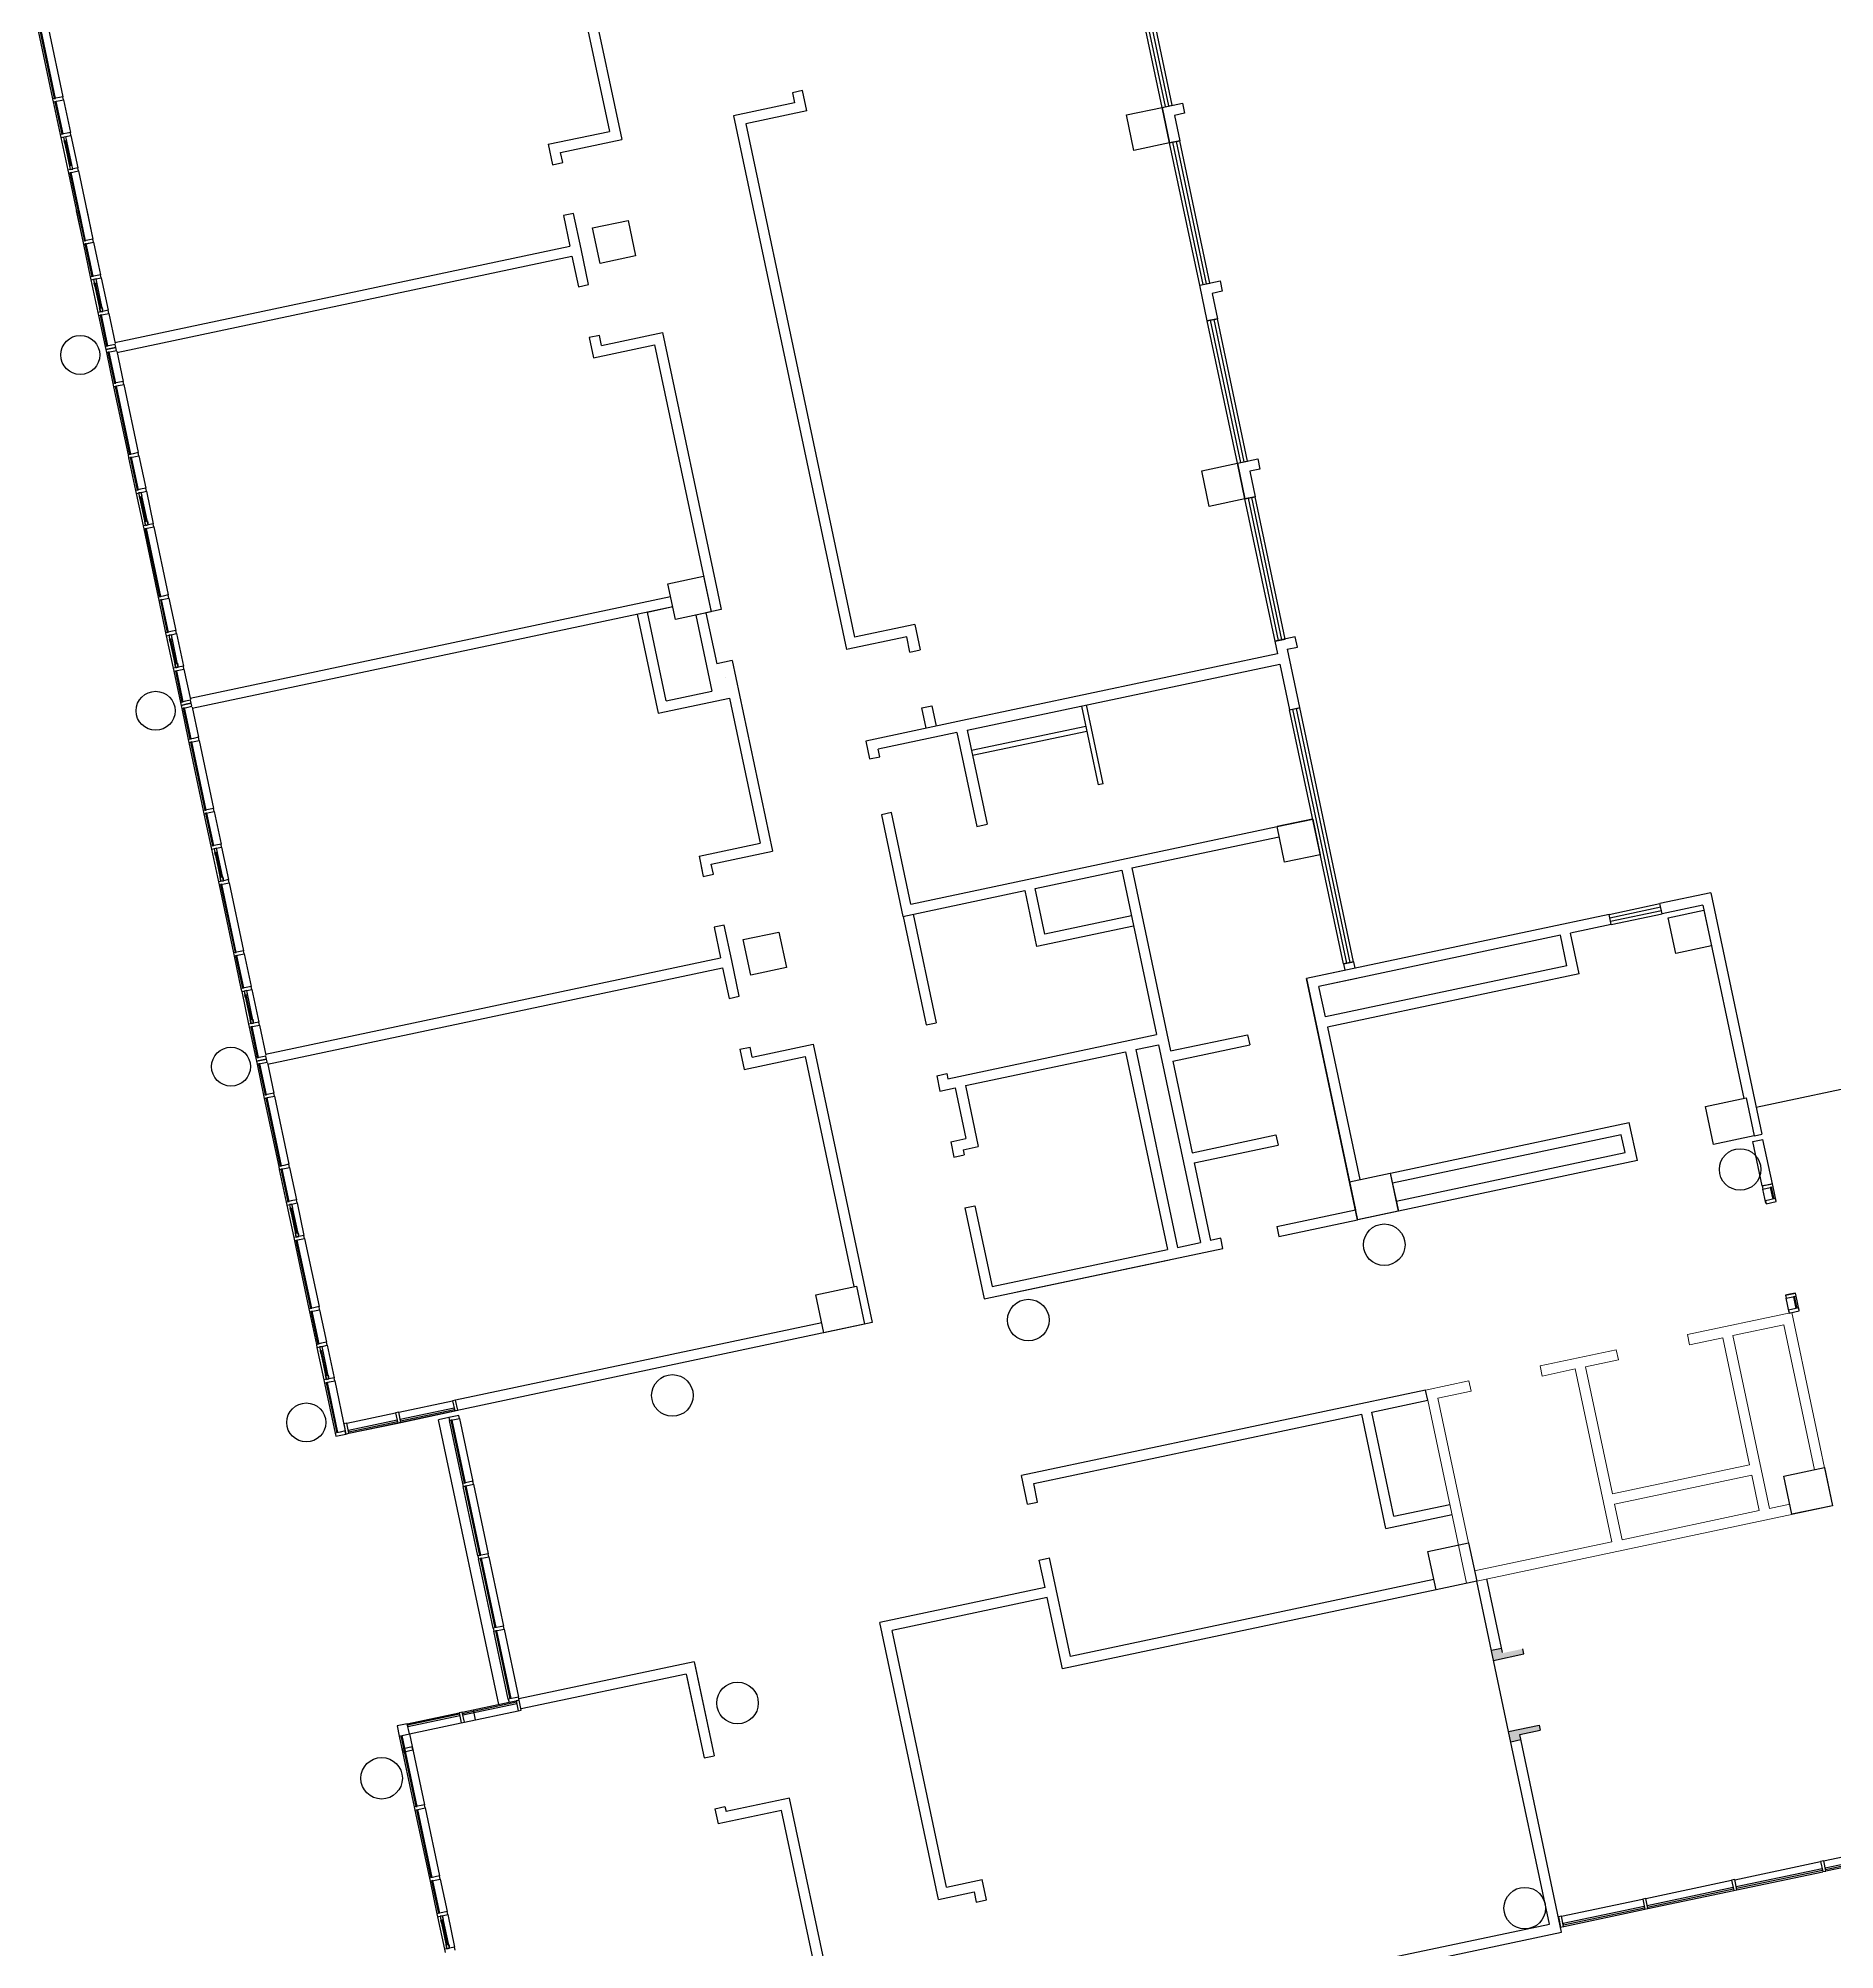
# Model space of a CAD drawing. Header units: millimetres. Extents: x -28081 to 142643, y -11740 to 128443.
# Drawn here: x -19255 to 15313, y 22643 to 59431 of the extents above; entities that cross this region are included whole.
import ezdxf

# ---------------------------------------------------------------- set-up
doc = ezdxf.new("R2010")
doc.units = ezdxf.units.MM
doc.header["$LTSCALE"] = 10
for name, color, linetype in [('A—墙体', 7, 'Continuous'), ('A—门窗', 135, 'Continuous'), ('E1-RI-5F$0$$2$A-GLAZ', 6, 'Continuous'), ('E1-RI-5F$0$$2$A-GLAZ-CWMG', 3, 'Continuous'), ('E1-RI-5F$0$A-WALL', 7, 'Continuous')]:
    doc.layers.add(name, color=color, linetype=linetype)
doc.layers.add('E1-RV-5F$0$$2$A-WALL', color=7, linetype='Continuous', lineweight=5)
doc.layers.add('XRE0$0$A-WALL', color=7, linetype='Continuous', lineweight=5)
doc.layers.get('0').off()
doc.layers.get('E1-RI-5F$0$$2$A-GLAZ').off()
doc.styles.add('E1-RI-5F$0$Standard', font='arial.ttf')

# ---------------------------------------------------------------- blocks, each defined once
blk = doc.blocks.new('E1-RI-5F$0$$DDT_AUDIT_GENERATED_(0)')
at = {"style": 'E1-RI-5F$0$Standard'}
blk.add_text('$DDT_AUDIT_GENERATED_(0)', height=1, dxfattribs=at).set_placement((0, 0))
blk = doc.blocks.new('E1-RI-5F$0$窗4')
at = {"layer": 'A—墙体'}
for p, q in [((10183925, -8420676), (10184125, -8420676)), ((10183925, -8423476), (10184125, -8423476))]:
    blk.add_line(p, q, dxfattribs=at)
at = {"layer": 'A—门窗'}
for p, q in [((10183925, -8423476), (10183925, -8420676)), ((10183992, -8423476), (10183992, -8420676)), ((10184058, -8423476), (10184058, -8420676)), ((10184125, -8423476), (10184125, -8420676))]:
    blk.add_line(p, q, dxfattribs=at)
blk = doc.blocks.new('E1-RI-5F$0$$0$RECTANGULAR_MULLION_-_5')
at = {"layer": 'E1-RI-5F$0$$2$A-GLAZ-CWMG', "color": 8}
for p, q in [((49331, 49073), (51021, 49073)), ((49331, 48873), (51021, 48873))]:
    blk.add_line(p, q, dxfattribs=at)
blk = doc.blocks.new('E1-RI-5F$0$$0$RECTANGULAR_MULLION_-_9')
at = {"layer": 'E1-RI-5F$0$$2$A-GLAZ-CWMG', "color": 8}
for p, q in [((47675, 49073), (49271, 49073)), ((47675, 48873), (49271, 48873))]:
    blk.add_line(p, q, dxfattribs=at)
blk = doc.blocks.new('E1-RI-5F$0$$0$RECTANGULAR_MULLION_-_7')
at = {"layer": 'A—门窗'}
for p, q in [((-60, 125), (0, 125)), ((-60, -75), (-60, 125)), ((0, 125), (0, -75)), ((0, -75), (-60, -75))]:
    blk.add_line(p, q, dxfattribs=at)
blk = doc.blocks.new('E1-RI-5F$0$$0$RECTANGULAR_MULLION_-_3')
at = {"layer": 'A—门窗'}
for p, q in [((-30, 125), (30, 125)), ((-30, -75), (-30, 125)), ((30, 125), (30, -75)), ((30, -75), (-30, -75))]:
    blk.add_line(p, q, dxfattribs=at)
blk = doc.blocks.new('E1-RI-5F$0$$0$SYSTEM_PANEL_-_GLAZED-0')
at = {"layer": 'A—门窗'}
for p, q in [((798.25, 44.45), (-798.25, 44.45)), ((-798.25, 44.45), (-798.25, 19.05)), ((-798.25, 19.05), (798.25, 19.05)), ((798.25, 19.05), (798.25, 44.45))]:
    blk.add_line(p, q, dxfattribs=at)
blk = doc.blocks.new('E1-RI-5F$0$$0$SYSTEM_PANEL_-_GLAZED-1')
at = {"layer": 'A—门窗'}
for p, q in [((845, 44.45), (-845, 44.45)), ((-845, 44.45), (-845, 19.05)), ((-845, 19.05), (845, 19.05)), ((845, 19.05), (845, 44.45))]:
    blk.add_line(p, q, dxfattribs=at)
blk = doc.blocks.new('E-COLS-F5')
at = {"layer": 'A—墙体'}
for points in [[(11710597, -6148989), (11711282, -6148844), (11711427, -6149529), (11710742, -6149674)], [(11700325, -6151164), (11701010, -6151019), (11701154, -6151704), (11700470, -6151849)], [(11712047, -6155838), (11712732, -6155693), (11712877, -6156377), (11712192, -6156522)], [(11701774, -6158012), (11702459, -6157867), (11702604, -6158552), (11701919, -6158697)], [(11713496, -6162686), (11714181, -6162541), (11714326, -6163226), (11713641, -6163371)], [(11721023, -6164440), (11721708, -6164295), (11721853, -6164980), (11721168, -6165125)], [(11703224, -6164860), (11703909, -6164715), (11704054, -6165400), (11703369, -6165545)], [(11721740, -6168070), (11722523, -6167905), (11722678, -6168638), (11721896, -6168804)], [(11714892, -6169520), (11715675, -6169354), (11715830, -6170088), (11715047, -6170254)], [(11704620, -6171694), (11705402, -6171529), (11705558, -6172263), (11704775, -6172428)], [(11723247, -6175187), (11724030, -6175022), (11724185, -6175756), (11723402, -6175921)], [(11716399, -6176637), (11717181, -6176472), (11717337, -6177205), (11716554, -6177371)]]:
    blk.add_lwpolyline(points, close=True, dxfattribs=at)
for centre, radius in [((11690467, -6153608), 375), ((11691917, -6160457), 375), ((11693367, -6167305), 375), ((11722406, -6169284), 400), ((11715558, -6170733), 400), ((11701861, -6173633), 400), ((11694816, -6174153), 375), ((11703114, -6179552), 400), ((11696266, -6181001), 400), ((11718261, -6183500), 400)]:
    blk.add_circle(centre, radius, dxfattribs=at)

msp = doc.modelspace()

# ---------------------------------------------------------------- hatches: boundary and pattern name
at = {"layer": 'A—墙体'}
h = msp.add_hatch(color=18, dxfattribs=at)
h.paths.add_polyline_path([(8901, 28450), (8705, 28408), (8746, 28213), (9333, 28337), (9313, 28435), (8921, 28352)])
h.paths.add_polyline_path([(9644, 26869), (9623, 26967), (9036, 26843), (9078, 26647), (9273, 26689), (9253, 26787)])

# ---------------------------------------------------------------- linework, layer by layer
for p, q in [((-9354, 62773), (-8266, 57637)), ((-9085, 62473), (-8029, 57483)), ((-4703, 58187), (-5877, 57939)), ((-4549, 58424), (-4745, 58383)), ((-4745, 58383), (-4703, 58187)), ((-4466, 58033), (-4549, 58424)), ((-5877, 57939), (-3702, 47666)), ((-4466, 58033), (-5640, 57785)), ((-5640, 57785), (-3548, 47903)), ((-9441, 57389), (-8266, 57637)), ((-9204, 57234), (-8029, 57483)), ((-9441, 57389), (-9358, 56997)), ((-9358, 56997), (-9162, 57039)), ((-9162, 57039), (-9204, 57234)), ((-8955, 56060), (-9151, 56019)), ((-9151, 56019), (-9027, 55432)), ((-8810, 55376), (-8955, 56060)), ((-17782, 53578), (-9026, 55432)), ((-17741, 53383), (-8985, 55236)), ((-8985, 55236), (-8861, 54649)), ((-8665, 54691), (-8810, 55376)), ((-8861, 54649), (-8665, 54691)), ((-8458, 53713), (-8654, 53671)), ((-8417, 53517), (-8458, 53713)), ((-8417, 53517), (-7242, 53766)), ((-7242, 53766), (-6186, 48776)), ((-8654, 53671), (-8571, 53280)), ((-8571, 53280), (-7396, 53528)), ((-7396, 53528), (-6309, 48392)), ((-16332, 46730), (-7087, 48687)), ((-6186, 48776), (-6113, 48434)), ((-16291, 46535), (-7046, 48492)), ((-7730, 48347), (-7327, 46439)), ((-7535, 48388), (-7046, 48492)), ((-7172, 46676), (-7535, 48388)), ((-6309, 48392), (-6603, 48330)), ((-6603, 48330), (-6292, 46863)), ((-6113, 48434), (-6407, 48371)), ((-6407, 48371), (-6200, 47393)), ((-2545, 47911), (-3702, 47666)), ((-2390, 48148), (-3548, 47903)), ((-2483, 47618), (-2545, 47911)), ((-2390, 48148), (-2287, 47659)), ((4932, 47910), (4541, 47827)), ((4541, 47827), (4592, 47582)), ((4973, 47714), (4932, 47910)), ((-2483, 47618), (-2287, 47659)), ((4592, 47582), (-1473, 46298)), ((4778, 47673), (4973, 47714)), ((5019, 46548), (4781, 47673)), ((-5906, 47455), (-6200, 47393)), ((-6040, 47120), (-6040, 47120)), ((-5906, 47455), (-5130, 43787)), ((-1383, 46113), (4634, 47387)), ((4637, 47387), (4823, 46507)), ((-7327, 46439), (-5957, 46729)), ((-7172, 46676), (-6292, 46863)), ((-5957, 46729), (-5367, 43941)), ((-2255, 46542), (-2059, 46583)), ((-2172, 46150), (-2255, 46542)), ((-2059, 46583), (-1976, 46192)), ((818, 46579), (1139, 45063)), ((1237, 45083), (916, 46600)), ((4823, 46507), (5019, 46548)), ((4823, 46507), (5016, 46547)), ((-1473, 46298), (-3332, 45905)), ((-1578, 46072), (-3095, 45751)), ((-1578, 46072), (-1195, 44262)), ((-1383, 46113), (-999, 44303)), ((903, 46188), (-1298, 45722)), ((924, 46090), (-1278, 45624)), ((-3332, 45905), (-3260, 45562)), ((-3064, 45604), (-3095, 45751)), ((-3260, 45562), (-3064, 45604)), ((1237, 45083), (1139, 45063)), ((-2836, 44528), (-3032, 44486)), ((-2463, 42767), (-2836, 44528)), ((-3032, 44486), (-2618, 42530)), ((-2463, 42767), (4581, 44258)), ((-1195, 44262), (-999, 44303)), ((5266, 44401), (4583, 44258)), ((-6541, 43692), (-5367, 43941)), ((-6304, 43538), (-5130, 43787)), ((1787, 43462), (4622, 44062)), ((-6541, 43692), (-6458, 43301)), ((-6541, 43692), (-6479, 43399)), ((-6263, 43342), (-6304, 43538)), ((-74, 43068), (1592, 43421)), ((1592, 43421), (2261, 40257)), ((1787, 43462), (2533, 39940)), ((-6458, 43301), (-6263, 43342)), ((115, 42188), (-71, 43069)), ((-2618, 42530), (-270, 43027)), ((-39, 41951), (-267, 43027)), ((12928, 42984), (11950, 42777)), ((12928, 42984), (11950, 42777)), ((11991, 42581), (11950, 42777)), ((11991, 42581), (11950, 42777)), ((12774, 42747), (11991, 42581)), ((12774, 42747), (11991, 42581)), ((12774, 42747), (13561, 39029)), ((12774, 42747), (13561, 39029)), ((12928, 42984), (13912, 38337)), ((12928, 42984), (13912, 38337)), ((-6056, 42364), (-6251, 42323)), ((-6251, 42323), (-6127, 41736)), ((-5911, 41679), (-6056, 42364)), ((-2615, 42530), (-2173, 40442)), ((-2419, 42572), (-1977, 40484)), ((1819, 42344), (-39, 41951)), ((1778, 42540), (115, 42188)), ((10971, 42570), (5150, 41337)), ((10971, 42570), (5150, 41337)), ((11013, 42374), (10231, 42208)), ((11013, 42374), (10231, 42208)), ((11013, 42374), (10971, 42570)), ((11013, 42374), (10971, 42570)), ((10035, 42167), (5387, 41183)), ((10035, 42167), (5387, 41183)), ((10159, 41580), (10035, 42167)), ((10159, 41580), (10035, 42167)), ((10396, 41426), (10231, 42208)), ((10396, 41426), (10231, 42208)), ((-14883, 39882), (-6127, 41736)), ((-5766, 40994), (-5911, 41679)), ((10159, 41580), (5511, 40596)), ((10159, 41580), (5511, 40596)), ((5859, 41615), (6054, 41657)), ((6051, 41656), (5859, 41615)), ((5859, 41615), (5885, 41493)), ((6054, 41657), (6080, 41534)), ((-14841, 39686), (-6086, 41540)), ((-6086, 41540), (-5962, 40953)), ((6080, 36935), (5148, 41337)), ((5148, 41337), (6090, 36886)), ((5882, 41492), (5151, 41338)), ((6119, 41338), (5388, 41183)), ((10396, 41426), (5553, 40400)), ((10396, 41426), (5553, 40400)), ((-5962, 40953), (-5766, 40994)), ((5511, 40596), (5387, 41183)), ((5511, 40596), (5387, 41183)), ((-2173, 40442), (-1977, 40484)), ((-1750, 39407), (2259, 40256)), ((2533, 39940, 0), (4015, 40254, 0)), ((2533, 39940, 0), (4015, 40254, 0)), ((4015, 40254, 0), (4056, 40058, 0)), ((4015, 40254, 0), (4056, 40058, 0)), ((5553, 40400), (6172, 37465)), ((-5754, 39975), (-5559, 40016)), ((-5754, 39975), (-5672, 39583)), ((-5672, 39583), (-4497, 39832)), ((-5517, 39820), (-5559, 40016)), ((-5517, 39820), (-4343, 40069)), ((-4497, 39832), (-3560, 35405)), ((-4343, 40069), (-3209, 34713)), ((-1415, 39274), (1667, 39926)), ((1667, 39926), (2473, 36120)), ((1863, 39968), (2300, 40060)), ((1863, 39968), (2668, 36161)), ((2303, 40061), (3109, 36254)), ((2574, 39744), (4056, 40058)), ((2574, 39744), (4056, 40058)), ((2574, 39744), (2947, 37983)), ((2574, 39744), (2947, 37983)), ((-1967, 39464), (-1771, 39505)), ((-1967, 39464), (-1904, 39170)), ((-1771, 39505), (-1750, 39407)), ((-1904, 39170), (-1611, 39232)), ((-1611, 39232), (-1404, 38254)), ((-1415, 39274), (-1167, 38100)), ((2947, 37983), (4559, 38325)), ((4559, 38325), (4600, 38129)), ((6762, 37590), (11360, 38563)), ((6762, 37590), (11360, 38563)), ((11206, 38326), (6804, 37394)), ((11206, 38326), (6804, 37394)), ((11278, 37984), (11206, 38326)), ((11278, 37984), (11206, 38326)), ((11516, 37830), (11360, 38563)), ((11516, 37830), (11360, 38563)), ((13766, 38306), (13912, 38337)), ((13766, 38306), (13912, 38337)), ((-1697, 38192), (-1404, 38254)), ((-1697, 38192), (-1635, 37898)), ((-1635, 37898), (-1440, 37940)), ((-1460, 38038), (-1167, 38100)), ((-1460, 38038), (-1440, 37940)), ((2988, 37788), (4600, 38129)), ((6876, 37052), (11278, 37984)), ((6876, 37052), (11278, 37984)), ((13737, 38198), (13932, 38239)), ((13918, 37342), (13737, 38198)), ((14113, 37383), (13932, 38239)), ((2988, 37788), (3304, 36296)), ((11516, 37830), (6917, 36856)), ((11516, 37830), (6917, 36856)), ((13918, 37342), (14113, 37383)), ((-1427, 36920), (-1232, 36962)), ((-1427, 36920), (-1057, 35168)), ((-1232, 36962), (-902, 35405)), ((4576, 36565), (6090, 36886)), ((4576, 36565), (4617, 36369)), ((4617, 36369), (6132, 36690)), ((-902, 35405), (2473, 36120, 0)), ((-420, 35303), (3541, 36142)), ((2668, 36161, 0), (3106, 36254, 0)), ((3500, 36337), (3304, 36296)), ((3541, 36142), (3500, 36337)), ((-1053, 35169, 0), (2515, 35924, 0)), ((-3209, 34713), (-13335, 32569)), ((-4180, 34711), (-11224, 33220)), ((7440, 33415), (-337, 31769)), ((6406, 32992), (7482, 33219)), ((7482, 33219), (7440, 33415)), ((-100, 31614), (6210, 32950)), ((6676, 30749), (6210, 32950)), ((6830, 30986), (6406, 32992)), ((-221, 31218), (-337, 31769)), ((-25, 31260), (-100, 31614)), ((-221, 31218), (-25, 31260)), ((6676, 30749), (7948, 31018)), ((6830, 30986), (7907, 31214)), ((7, 30142), (203, 30184)), ((604, 28288), (203, 30184)), ((119, 29616), (7, 30142)), ((119, 29616), (-3061, 28943)), ((7640, 29573), (450, 28051)), ((7599, 29769), (604, 28288)), ((9036, 26843), (8423, 29739)), ((8918, 28363), (8618, 29780)), ((160, 29421), (-2824, 28789)), ((450, 28051), (160, 29421)), ((-1933, 23611), (-3061, 28943)), ((-1778, 23848), (-2824, 28789)), ((8705, 28408), (8901, 28450)), ((8746, 28213), (9333, 28337)), ((9333, 28337), (9313, 28435)), ((-6632, 28187), (-10007, 27473)), ((-6632, 28187), (-6249, 26377)), ((-6625, 28157), (-6249, 26377)), ((-6786, 27950), (-9966, 27277)), ((-6786, 27950), (-6444, 26336)), ((-6780, 27920), (-6444, 26336)), ((-10841, 27067), (-10882, 27262)), ((9036, 26843), (9623, 26967)), ((9253, 26787), (9644, 26869)), ((9623, 26967), (9644, 26869)), ((9821, 23135), (9036, 26843)), ((9077, 26647), (9273, 26689)), ((10058, 22981), (9252, 26787)), ((-6444, 26336), (-6249, 26377)), ((-6237, 25358), (-6042, 25399)), ((-6237, 25358), (-6042, 25399)), ((-6042, 25399), (-6021, 25301)), ((-6042, 25399), (-6021, 25301)), ((-4798, 25558), (-6021, 25301)), ((-3390, 18911), (-4798, 25558)), ((-6237, 25358), (-6175, 25064)), ((-6237, 25358), (-6175, 25064)), ((-4952, 25321), (-6175, 25064)), ((-3627, 19065), (-4952, 25321)), ((-1778, 23848), (-1094, 23993)), ((-1011, 23602), (-1094, 23993)), ((-1933, 23611), (-1248, 23756)), ((-1248, 23756), (-1206, 23561)), ((-1206, 23561), (-1011, 23602)), ((6690, 22476), (9821, 23135)), ((6732, 22277), (10058, 22981))]:
    msp.add_line(p, q, dxfattribs=at)
for points in [[(2369, 58100), (2760, 58183), (2802, 57987), (2606, 57946), (2710, 57456), (2514, 57415), (2369, 58100)], [(3094, 54676), (3485, 54759), (3527, 54563), (3331, 54521), (3434, 54032), (3239, 53991), (3094, 54676)], [(3819, 51252), (4210, 51334), (4251, 51139), (4056, 51097), (4159, 50608), (3964, 50567), (3819, 51252)], [(4581, 44258), (5266, 44403), (5410, 43718), (4726, 43573), (4581, 44258)], [(5976, 37424), (6759, 37589), (6914, 36856), (6132, 36690), (5976, 37424)]]:
    msp.add_lwpolyline(points, dxfattribs=at)
msp.add_circle((-204, 34761), 400, dxfattribs=at)
at = {"layer": 'A—门窗'}
for p, q in [((-19060, 59615), (-18782, 58304)), ((-19255, 59573), (-18978, 58262)), ((-19225, 59580), (-18948, 58269)), ((-18923, 58274), (-19201, 59585)), ((-18965, 58204), (-18833, 57578)), ((-18948, 58269), (-18923, 58274)), ((-18911, 58215), (-18936, 58210)), ((-18936, 58210), (-18803, 57584)), ((-18778, 57589), (-18911, 58215)), ((-18770, 58245), (-18637, 57619)), ((-18820, 57519), (-18688, 56893)), ((-18803, 57584), (-18778, 57589)), ((-18772, 57529), (-18639, 56903)), ((-18756, 57455), (-18706, 57465)), ((-18756, 57455), (-18655, 56978)), ((-18745, 57402), (-18756, 57455)), ((-18630, 56983), (-18731, 57460)), ((-18590, 56914), (-18722, 57540)), ((-18625, 57560), (-18492, 56934)), ((-18675, 56834), (-18398, 55523)), ((-18655, 56978), (-18605, 56988)), ((-18621, 56846), (-18646, 56840)), ((-18646, 56840), (-18368, 55529)), ((-18639, 56903), (-18590, 56914)), ((-18590, 56914), (-18639, 56903)), ((-18343, 55535), (-18621, 56846)), ((-18480, 56876), (-18202, 55565)), ((-18523, 56112), (-18398, 55523)), ((-18493, 56118), (-18368, 55529)), ((-18344, 55535), (-18468, 56123)), ((-18327, 56153), (-18203, 55565)), ((-18386, 55464), (-18306, 55091)), ((-18386, 55464), (-18253, 54838)), ((-18368, 55529), (-18343, 55535)), ((-18368, 55529), (-18344, 55535)), ((-18331, 55476), (-18356, 55471)), ((-18331, 55476), (-18356, 55471)), ((-18356, 55471), (-18276, 55095)), ((-18356, 55471), (-18223, 54845)), ((-18251, 55098), (-18331, 55476)), ((-18199, 54850), (-18331, 55476)), ((-18190, 55506), (-18108, 55118)), ((-18190, 55506), (-18058, 54880)), ((-18223, 54845), (-18199, 54850)), ((-18045, 54821), (-17913, 54195)), ((-18241, 54780), (-18108, 54153)), ((-18143, 54800), (-18192, 54790)), ((-18143, 54800), (-18192, 54790)), ((-18192, 54790), (-18060, 54164)), ((-18192, 54790), (-18177, 54715)), ((-18177, 54715), (-18127, 54726)), ((-18177, 54715), (-18076, 54238)), ((-18165, 54662), (-18177, 54715)), ((-18051, 54244), (-18152, 54721)), ((-18010, 54174), (-18143, 54800)), ((-18127, 54726), (-18143, 54800)), ((-18096, 54095), (-17970, 53498)), ((-18076, 54238), (-18026, 54249)), ((-18060, 54164), (-18076, 54238)), ((-18041, 54106), (-18066, 54101)), ((-18066, 54101), (-17940, 53504)), ((-18060, 54164), (-18010, 54174)), ((-18010, 54174), (-18060, 54164)), ((-17915, 53510), (-18041, 54106)), ((-18026, 54249), (-18010, 54174)), ((-17900, 54136), (-17777, 53555)), ((-17872, 53519), (-17970, 53498)), ((-17970, 53498), (-17957, 53439)), ((-17957, 53439), (-17859, 53460)), ((-17945, 53381), (-17818, 52784)), ((-17940, 53504), (-17915, 53510)), ((-17890, 53392), (-17915, 53387)), ((-17915, 53387), (-17788, 52790)), ((-17764, 52795), (-17890, 53392)), ((-17774, 53539), (-17872, 53519)), ((-17859, 53460), (-17761, 53481)), ((-17761, 53481), (-17774, 53539)), ((-17746, 53406), (-17623, 52825)), ((-17806, 52725), (-17528, 51414)), ((-17788, 52790), (-17764, 52795)), ((-17751, 52737), (-17776, 52731)), ((-17776, 52731), (-17499, 51420)), ((-17474, 51426), (-17751, 52737)), ((-17610, 52767), (-17333, 51456)), ((-17516, 51355), (-17383, 50729)), ((-17499, 51420), (-17474, 51426)), ((-17461, 51367), (-17486, 51362)), ((-17486, 51362), (-17354, 50736)), ((-17329, 50741), (-17461, 51367)), ((-17320, 51397), (-17188, 50771)), ((-17371, 50671), (-17238, 50045)), ((-17354, 50736), (-17329, 50741)), ((-17273, 50691), (-17323, 50681)), ((-17273, 50691), (-17323, 50681)), ((-17323, 50681), (-17190, 50055)), ((-17323, 50681), (-17307, 50606)), ((-17307, 50606), (-17257, 50617)), ((-17307, 50606), (-17206, 50129)), ((-17296, 50553), (-17307, 50606)), ((-17181, 50135), (-17282, 50612)), ((-17140, 50065), (-17273, 50691)), ((-17257, 50617), (-17273, 50691)), ((-17175, 50712), (-17043, 50086)), ((-17206, 50129), (-17156, 50140)), ((-17190, 50055), (-17206, 50129)), ((-17190, 50055), (-17141, 50065)), ((-17141, 50065), (-17190, 50055)), ((-17156, 50140), (-17140, 50065)), ((-17226, 49986), (-16949, 48675)), ((-17171, 49997), (-17196, 49992)), ((-17196, 49992), (-16919, 48681)), ((-16894, 48686), (-17171, 49997)), ((-17030, 50027), (-16753, 48716)), ((-16936, 48616), (-16804, 47990)), ((-16919, 48681), (-16894, 48686)), ((-16881, 48628), (-16906, 48622)), ((-16906, 48622), (-16774, 47996)), ((-16749, 48002), (-16881, 48628)), ((-16740, 48658), (-16608, 48031)), ((-16791, 47931), (-16659, 47305)), ((-16774, 47996), (-16749, 48002)), ((-16693, 47952), (-16743, 47942)), ((-16693, 47952), (-16743, 47942)), ((-16743, 47942), (-16610, 47315)), ((-16743, 47942), (-16727, 47867)), ((-16727, 47867), (-16678, 47877)), ((-16727, 47867), (-16626, 47390)), ((-16716, 47814), (-16727, 47867)), ((-16601, 47395), (-16702, 47872)), ((-16560, 47326), (-16693, 47952)), ((-16677, 47878), (-16693, 47952)), ((-16595, 47973), (-16463, 47347)), ((-16646, 47247), (-16520, 46650)), ((-16626, 47390), (-16577, 47400)), ((-16610, 47315), (-16626, 47390)), ((-16591, 47258), (-16616, 47253)), ((-16616, 47253), (-16490, 46656)), ((-16610, 47315), (-16561, 47326)), ((-16561, 47326), (-16610, 47315)), ((-16465, 46661), (-16591, 47258)), ((-16576, 47401), (-16560, 47326)), ((-16451, 47288), (-16328, 46707)), ((-16422, 46670), (-16520, 46650)), ((-16520, 46650), (-16507, 46591)), ((-16507, 46591), (-16410, 46612)), ((-16495, 46532), (-16369, 45936)), ((-16490, 46656), (-16465, 46661)), ((-16440, 46544), (-16465, 46539)), ((-16465, 46539), (-16339, 45942)), ((-16314, 45947), (-16440, 46544)), ((-16324, 46691), (-16422, 46670)), ((-16410, 46612), (-16312, 46632)), ((-16312, 46632), (-16324, 46691)), ((-16296, 46558), (-16173, 45977)), ((5859, 41615), (4823, 46507)), ((5924, 41629), (4888, 46521)), ((5989, 41643), (4954, 46534)), ((6054, 41657), (5019, 46548)), ((-16356, 45877), (-16079, 44566)), ((-16339, 45942), (-16314, 45947)), ((-16301, 45888), (-16326, 45883)), ((-16326, 45883), (-16049, 44572)), ((-16024, 44578), (-16301, 45888)), ((-16161, 45918), (-15883, 44607)), ((-16049, 44572), (-16024, 44578)), ((-16012, 44519), (-16036, 44514)), ((-16036, 44514), (-15904, 43887)), ((-15879, 43893), (-16012, 44519)), ((-15871, 44549), (-15738, 43923)), ((-16066, 44507), (-15934, 43881)), ((-15921, 43822), (-15789, 43196)), ((-15904, 43887), (-15879, 43893)), ((-15823, 43843), (-15873, 43833)), ((-15823, 43843), (-15873, 43833)), ((-15873, 43833), (-15740, 43207)), ((-15873, 43833), (-15857, 43758)), ((-15691, 43217), (-15823, 43843)), ((-15807, 43769), (-15823, 43843)), ((-15726, 43864), (-15593, 43238)), ((-15857, 43758), (-15808, 43769)), ((-15857, 43758), (-15756, 43281)), ((-15846, 43705), (-15857, 43758)), ((-15731, 43286), (-15832, 43763)), ((-15776, 43138), (-15499, 41827)), ((-15756, 43281), (-15707, 43292)), ((-15740, 43207), (-15756, 43281)), ((-15722, 43149), (-15746, 43144)), ((-15746, 43144), (-15469, 41833)), ((-15740, 43207), (-15691, 43217)), ((-15691, 43217), (-15740, 43207)), ((-15444, 41838), (-15722, 43149)), ((-15706, 43292), (-15691, 43217)), ((-15581, 43179), (-15303, 41868)), ((10971, 42570), (11949, 42777)), ((10971, 42570), (11949, 42777)), ((10985, 42504), (11963, 42712)), ((10985, 42504), (11963, 42712)), ((10999, 42439), (11977, 42646)), ((10999, 42439), (11977, 42646)), ((11013, 42374), (11991, 42581)), ((11013, 42374), (11991, 42581)), ((-15486, 41768), (-15354, 41142)), ((-15469, 41833), (-15444, 41838)), ((-15432, 41780), (-15457, 41774)), ((-15457, 41774), (-15324, 41148)), ((-15299, 41153), (-15432, 41780)), ((-15291, 41809), (-15158, 41183)), ((-15341, 41083), (-15209, 40457)), ((-15324, 41148), (-15299, 41153)), ((-15244, 41104), (-15293, 41093)), ((-15244, 41104), (-15293, 41093)), ((-15293, 41093), (-15160, 40467)), ((-15293, 41093), (-15277, 41019)), ((-15277, 41019), (-15228, 41029)), ((-15277, 41019), (-15176, 40542)), ((-15266, 40966), (-15277, 41019)), ((-15151, 40547), (-15252, 41024)), ((-15111, 40478), (-15243, 41104)), ((-15227, 41029), (-15243, 41104)), ((-15146, 41125), (-15013, 40498)), ((-15176, 40542), (-15127, 40552)), ((-15160, 40467), (-15176, 40542)), ((-15160, 40467), (-15111, 40478)), ((-15111, 40478), (-15160, 40467)), ((-15126, 40552), (-15111, 40478)), ((22836, 40763), (13803, 38851)), ((-15196, 40398), (-15070, 39802)), ((-15142, 40410), (-15167, 40405)), ((-15167, 40405), (-15040, 39808)), ((-15015, 39813), (-15142, 40410)), ((-15001, 40440), (-14878, 39859)), ((-14972, 39822), (-15070, 39802)), ((-15070, 39802), (-15058, 39743)), ((-15058, 39743), (-14960, 39764)), ((-15040, 39808), (-15015, 39813)), ((-14874, 39843), (-14972, 39822)), ((-14960, 39764), (-14862, 39784)), ((-14862, 39784), (-14874, 39843)), ((-15045, 39684), (-14919, 39087)), ((-14991, 39696), (-15015, 39690)), ((-15015, 39690), (-14889, 39094)), ((-14864, 39099), (-14991, 39696)), ((-14846, 39710), (-14723, 39129)), ((-14906, 39029), (-14629, 37718)), ((-14889, 39094), (-14864, 39099)), ((-14852, 39040), (-14877, 39035)), ((-14877, 39035), (-14599, 37724)), ((-14574, 37729), (-14852, 39040)), ((-14711, 39070), (-14433, 37759)), ((-14617, 37659), (-14484, 37033)), ((-14599, 37724), (-14574, 37729)), ((-14562, 37671), (-14587, 37665)), ((-14587, 37665), (-14454, 37039)), ((-14429, 37044), (-14562, 37671)), ((-14421, 37700), (-14288, 37074)), ((14006, 37360), (13918, 37342)), ((13918, 37342), (13930, 37283)), ((13930, 37283), (14126, 37325)), ((13988, 37011), (13930, 37283)), ((14113, 37383), (14006, 37360)), ((14096, 37318), (14071, 37313)), ((14071, 37313), (14119, 37088)), ((14144, 37093), (14096, 37318)), ((14126, 37325), (14113, 37383)), ((14183, 37053), (14126, 37325)), ((-14472, 36974), (-14339, 36348)), ((-14454, 37039), (-14429, 37044)), ((-14374, 36995), (-14423, 36984)), ((-14374, 36995), (-14423, 36984)), ((-14423, 36984), (-14291, 36358)), ((-14423, 36984), (-14407, 36910)), ((-14407, 36910), (-14358, 36920)), ((-14407, 36910), (-14306, 36433)), ((-14396, 36857), (-14407, 36910)), ((-14281, 36438), (-14382, 36915)), ((-14241, 36369), (-14373, 36995)), ((-14358, 36920), (-14373, 36995)), ((-14276, 37016), (-14143, 36389)), ((-14306, 36433), (-14257, 36443)), ((-14291, 36358), (-14306, 36433)), ((-14257, 36443), (-14241, 36369)), ((-14327, 36289), (-14049, 34978)), ((-14272, 36301), (-14297, 36296)), ((-14297, 36296), (-14019, 34985)), ((-14291, 36358), (-14241, 36369)), ((-14241, 36369), (-14291, 36358)), ((-13994, 34990), (-14272, 36301)), ((-14131, 36331), (-13853, 35020)), ((-14019, 34985), (-13994, 34990)), ((-13841, 34961), (-13708, 34335)), ((14363, 35238), (14559, 35280)), ((14451, 35257), (14363, 35238)), ((14363, 35238), (14375, 35180)), ((14375, 35180), (14571, 35221)), ((14433, 34908), (14375, 35180)), ((14559, 35280), (14451, 35257)), ((14541, 35215), (14516, 35210)), ((14516, 35210), (14564, 34985)), ((14589, 34990), (14541, 35215)), ((14571, 35221), (14559, 35280)), ((14629, 34949), (14571, 35221)), ((-14037, 34920), (-13904, 34294)), ((-13982, 34931), (-14007, 34926)), ((-14007, 34926), (-13874, 34300)), ((-13849, 34305), (-13982, 34931)), ((-13892, 34235), (-13759, 33609)), ((-13874, 34300), (-13849, 34305)), ((-13794, 34256), (-13843, 34245)), ((-13794, 34256), (-13843, 34245)), ((-13843, 34245), (-13711, 33619)), ((-13843, 34245), (-13827, 34171)), ((-13661, 33630), (-13793, 34256)), ((-13778, 34181), (-13793, 34256)), ((-13696, 34276), (-13563, 33650)), ((-13827, 34171), (-13778, 34181)), ((-13827, 34171), (-13726, 33694)), ((-13816, 34118), (-13827, 34171)), ((-13702, 33699), (-13803, 34176)), ((-13747, 33550), (-13543, 32586)), ((-13726, 33694), (-13677, 33704)), ((-13711, 33619), (-13726, 33694)), ((-13692, 33562), (-13717, 33556)), ((-13717, 33556), (-13513, 32593)), ((-13711, 33619), (-13661, 33629)), ((-13661, 33629), (-13711, 33619)), ((-13488, 32598), (-13692, 33562)), ((-13677, 33704), (-13661, 33630)), ((-13551, 33591), (-13347, 32628)), ((-12320, 32988), (-11282, 33208)), ((-11224, 33220), (-11282, 33208)), ((-11282, 33208), (-11241, 33012)), ((-11182, 33025), (-11224, 33220)), ((-13317, 32777), (-12378, 32976)), ((-12348, 32835), (-13288, 32636)), ((-13282, 32611), (-12343, 32810)), ((-13276, 32582), (-12337, 32780)), ((-12343, 32810), (-12348, 32835)), ((-11253, 33067), (-12290, 32847)), ((-12290, 32847), (-12285, 32823)), ((-12285, 32823), (-11247, 33042)), ((-12278, 32793), (-11241, 33012)), ((-11357, 32885), (-11556, 32843)), ((-10393, 27365), (-11556, 32843)), ((-11088, 31614), (-11345, 32827)), ((-11290, 32838), (-11315, 32833)), ((-11315, 32833), (-11059, 31625)), ((-11034, 31630), (-11290, 32838)), ((-11247, 33042), (-11253, 33067)), ((-11241, 33012), (-11182, 33025)), ((-11149, 32868), (-10892, 31655)), ((-13445, 32607), (-13543, 32586)), ((-13543, 32586), (-13530, 32528)), ((-13530, 32528), (-13432, 32548)), ((-13347, 32628), (-13445, 32607)), ((-13432, 32548), (-13335, 32569)), ((-13335, 32569), (-13347, 32628)), ((-13288, 32636), (-13282, 32611)), ((-10794, 30225), (-11077, 31560)), ((-11059, 31625), (-11034, 31630)), ((-11022, 31572), (-11047, 31566)), ((-11047, 31566), (-10764, 30231)), ((-10739, 30236), (-11022, 31572)), ((-10881, 31601), (-10598, 30266)), ((-10764, 30231), (-10739, 30236)), ((-10727, 30177), (-10752, 30172)), ((-10752, 30172), (-10469, 28837)), ((-10444, 28842), (-10727, 30177)), ((-10586, 30207), (-10303, 28872)), ((-10499, 28831), (-10781, 30166)), ((-10210, 27466), (-10486, 28772)), ((-10432, 28783), (-10456, 28778)), ((-10456, 28778), (-10180, 27472)), ((-10155, 27477), (-10432, 28783)), ((-10291, 28813), (-10014, 27507)), ((-11098, 27216), (-10197, 27407)), ((-10054, 27406), (-11091, 27186)), ((-11086, 27162), (-10049, 27381)), ((-11056, 27021), (-10019, 27240)), ((-10002, 27448), (-10061, 27436)), ((-10061, 27436), (-10019, 27240)), ((-10049, 27381), (-10054, 27406)), ((-10019, 27240), (-9960, 27253)), ((-9960, 27253), (-10002, 27448)), ((-12154, 26993), (-11156, 27204)), ((-11150, 27174), (-12148, 26963)), ((-12148, 26963), (-12143, 26938)), ((-12143, 26938), (-11145, 27149)), ((-12113, 26797), (-11115, 27008)), ((-11145, 27149), (-11150, 27174)), ((-11091, 27186), (-11086, 27162)), ((-12308, 26756), (-12019, 25391)), ((-12278, 26762), (-11990, 25397)), ((-11965, 25402), (-12254, 26767)), ((-12113, 26797), (-11824, 25432)), ((-12188, 26458), (-12213, 26453)), ((-11990, 25397), (-11965, 25402)), ((-12007, 25332), (-11730, 24021)), ((-11977, 25338), (-11700, 24028)), ((-11675, 24033), (-11952, 25344)), ((-11811, 25374), (-11534, 24063)), ((-11717, 23963), (-11585, 23336)), ((-11662, 23974), (-11687, 23969)), ((-11687, 23969), (-11555, 23343)), ((-11530, 23348), (-11662, 23974)), ((-11521, 24004), (-11389, 23378)), ((-11572, 23278), (-11440, 22652)), ((-11474, 23298), (-11524, 23288)), ((-11474, 23298), (-11524, 23288)), ((-11524, 23288), (-11391, 22662)), ((-11524, 23288), (-11508, 23213)), ((-11508, 23213), (-11458, 23224)), ((-11508, 23213), (-11407, 22736)), ((-11497, 23160), (-11508, 23213)), ((-11382, 22742), (-11483, 23219)), ((-11341, 22672), (-11474, 23298)), ((-11458, 23224), (-11474, 23298)), ((-11376, 23319), (-11244, 22693)), ((-11407, 22736), (-11357, 22747)), ((-11391, 22662), (-11407, 22736)), ((-11391, 22662), (-11341, 22672)), ((-11341, 22672), (-11391, 22662)), ((-11357, 22747), (-11341, 22672))]:
    msp.add_line(p, q, dxfattribs=at)
at = {"layer": 'A—门窗', "extrusion": (0, 0, -1)}
for p, q in [((-18782, 58304), (-18978, 58262)), ((-18978, 58262), (-18965, 58204)), ((-18965, 58204), (-18770, 58245)), ((-18770, 58245), (-18782, 58304)), ((-18637, 57619), (-18833, 57578)), ((-18833, 57578), (-18820, 57519)), ((-18820, 57519), (-18625, 57560)), ((-18625, 57560), (-18637, 57619)), ((-18492, 56934), (-18688, 56893)), ((-18688, 56893), (-18675, 56834)), ((-18675, 56834), (-18480, 56876)), ((-18480, 56876), (-18492, 56934)), ((-18202, 55565), (-18398, 55523)), ((-18203, 55565), (-18300, 55544)), ((-18190, 55506), (-18203, 55565)), ((-18190, 55506), (-18202, 55565)), ((-18300, 55544), (-18398, 55523)), ((-18398, 55523), (-18386, 55464)), ((-18398, 55523), (-18386, 55464)), ((-18386, 55464), (-18190, 55506)), ((-18386, 55464), (-18288, 55485)), ((-18288, 55485), (-18190, 55506)), ((-18155, 54859), (-18253, 54838)), ((-18253, 54838), (-18241, 54780)), ((-18058, 54880), (-18155, 54859)), ((-18143, 54800), (-18045, 54821)), ((-18045, 54821), (-18058, 54880)), ((-18241, 54780), (-18143, 54800)), ((-18010, 54174), (-18108, 54153)), ((-18108, 54153), (-18096, 54095)), ((-18096, 54095), (-17998, 54115)), ((-17913, 54195), (-18010, 54174)), ((-17998, 54115), (-17900, 54136)), ((-17900, 54136), (-17913, 54195)), ((-17859, 53460), (-17957, 53439)), ((-17957, 53439), (-17945, 53381)), ((-17945, 53381), (-17847, 53401)), ((-17761, 53481), (-17859, 53460)), ((-17847, 53401), (-17749, 53422)), ((-17749, 53422), (-17761, 53481)), ((-17721, 52805), (-17818, 52784)), ((-17818, 52784), (-17806, 52725)), ((-17806, 52725), (-17708, 52746)), ((-17623, 52825), (-17721, 52805)), ((-17708, 52746), (-17610, 52767)), ((-17610, 52767), (-17623, 52825)), ((-17431, 51435), (-17528, 51414)), ((-17528, 51414), (-17516, 51355)), ((-17516, 51355), (-17418, 51376)), ((-17333, 51456), (-17431, 51435)), ((-17418, 51376), (-17320, 51397)), ((-17320, 51397), (-17333, 51456)), ((-17188, 50771), (-17286, 50750)), ((-17175, 50712), (-17188, 50771)), ((-17286, 50750), (-17383, 50729)), ((-17383, 50729), (-17371, 50671)), ((-17371, 50671), (-17273, 50691)), ((-17273, 50691), (-17175, 50712)), ((-17141, 50065), (-17238, 50045)), ((-17238, 50045), (-17226, 49986)), ((-17043, 50086), (-17141, 50065)), ((-17030, 50027), (-17043, 50086)), ((-17226, 49986), (-17128, 50007)), ((-17128, 50007), (-17030, 50027)), ((-16851, 48696), (-16949, 48675)), ((-16949, 48675), (-16936, 48616)), ((-16936, 48616), (-16838, 48637)), ((-16753, 48716), (-16851, 48696)), ((-16838, 48637), (-16740, 48658)), ((-16740, 48658), (-16753, 48716)), ((-16706, 48011), (-16804, 47990)), ((-16804, 47990), (-16791, 47931)), ((-16791, 47931), (-16693, 47952)), ((-16608, 48031), (-16706, 48011)), ((-16693, 47952), (-16595, 47973)), ((-16595, 47973), (-16608, 48031)), ((-16561, 47326), (-16659, 47305)), ((-16659, 47305), (-16646, 47247)), ((-16646, 47247), (-16548, 47267)), ((-16463, 47347), (-16561, 47326)), ((-16548, 47267), (-16451, 47288)), ((-16451, 47288), (-16463, 47347)), ((-16410, 46612), (-16507, 46591)), ((-16507, 46591), (-16495, 46532)), ((-16495, 46532), (-16397, 46553)), ((-16312, 46632), (-16410, 46612)), ((-16397, 46553), (-16299, 46574)), ((-16299, 46574), (-16312, 46632)), ((-16271, 45956), (-16369, 45936)), ((-16369, 45936), (-16356, 45877)), ((-16356, 45877), (-16258, 45898)), ((-16173, 45977), (-16271, 45956)), ((-16258, 45898), (-16161, 45918)), ((-16161, 45918), (-16173, 45977)), ((-15981, 44587), (-16079, 44566)), ((-16079, 44566), (-16066, 44507)), ((-16066, 44507), (-15968, 44528)), ((-15883, 44607), (-15981, 44587)), ((-15968, 44528), (-15871, 44549)), ((-15871, 44549), (-15883, 44607)), ((-15836, 43902), (-15934, 43881)), ((-15934, 43881), (-15921, 43822)), ((-15921, 43822), (-15823, 43843)), ((-15738, 43923), (-15836, 43902)), ((-15823, 43843), (-15726, 43864)), ((-15726, 43864), (-15738, 43923)), ((-15691, 43217), (-15789, 43196)), ((-15789, 43196), (-15776, 43138)), ((-15776, 43138), (-15679, 43158)), ((-15593, 43238), (-15691, 43217)), ((-15679, 43158), (-15581, 43179)), ((-15581, 43179), (-15593, 43238)), ((-15401, 41847), (-15499, 41827)), ((-15499, 41827), (-15486, 41768)), ((-15486, 41768), (-15389, 41789)), ((-15303, 41868), (-15401, 41847)), ((-15389, 41789), (-15291, 41809)), ((-15291, 41809), (-15303, 41868)), ((-15256, 41163), (-15354, 41142)), ((-15354, 41142), (-15341, 41083)), ((-15341, 41083), (-15244, 41104)), ((-15158, 41183), (-15256, 41163)), ((-15244, 41104), (-15146, 41125)), ((-15146, 41125), (-15158, 41183)), ((-15111, 40478), (-15209, 40457)), ((-15013, 40498), (-15111, 40478)), ((-15001, 40440), (-15013, 40498)), ((-15209, 40457), (-15196, 40398)), ((-15196, 40398), (-15099, 40419)), ((-15099, 40419), (-15001, 40440)), ((-14960, 39764), (-15058, 39743)), ((-15058, 39743), (-15045, 39684)), ((-14862, 39784), (-14960, 39764)), ((-14850, 39726), (-14862, 39784)), ((-15045, 39684), (-14947, 39705)), ((-14947, 39705), (-14850, 39726)), ((-14821, 39108), (-14919, 39087)), ((-14919, 39087), (-14906, 39029)), ((-14906, 39029), (-14809, 39049)), ((-14723, 39129), (-14821, 39108)), ((-14809, 39049), (-14711, 39070)), ((-14711, 39070), (-14723, 39129)), ((-14531, 37738), (-14629, 37718)), ((-14629, 37718), (-14617, 37659)), ((-14617, 37659), (-14519, 37680)), ((-14433, 37759), (-14531, 37738)), ((-14519, 37680), (-14421, 37700)), ((-14421, 37700), (-14433, 37759)), ((-14386, 37054), (-14484, 37033)), ((-14484, 37033), (-14472, 36974)), ((-14472, 36974), (-14374, 36995)), ((-14288, 37074), (-14386, 37054)), ((-14374, 36995), (-14276, 37016)), ((-14276, 37016), (-14288, 37074)), ((14173, 37099), (13978, 37058)), ((13978, 37058), (13990, 36999)), ((13990, 36999), (14186, 37041)), ((14186, 37041), (14173, 37099)), ((-14241, 36369), (-14339, 36348)), ((-14339, 36348), (-14327, 36289)), ((-14327, 36289), (-14229, 36310)), ((-14143, 36389), (-14241, 36369)), ((-14229, 36310), (-14131, 36331)), ((-14131, 36331), (-14143, 36389)), ((-13951, 34999), (-14049, 34978)), ((-14049, 34978), (-14037, 34920)), ((-13853, 35020), (-13951, 34999)), ((-13939, 34940), (-13841, 34961)), ((-13841, 34961), (-13853, 35020)), ((14619, 34996), (14423, 34955)), ((14423, 34955), (14436, 34896)), ((14631, 34937), (14619, 34996)), ((-14037, 34920), (-13939, 34940)), ((14436, 34896), (14631, 34937)), ((-13806, 34314), (-13904, 34294)), ((-13904, 34294), (-13892, 34235)), ((-13892, 34235), (-13794, 34256)), ((-13708, 34335), (-13806, 34314)), ((-13794, 34256), (-13696, 34276)), ((-13696, 34276), (-13708, 34335)), ((-13661, 33629), (-13759, 33609)), ((-13759, 33609), (-13747, 33550)), ((-13747, 33550), (-13649, 33571)), ((-13563, 33650), (-13661, 33629)), ((-13649, 33571), (-13551, 33591)), ((-13551, 33591), (-13563, 33650)), ((-13317, 32777), (-13376, 32765)), ((-13376, 32765), (-13335, 32569)), ((-13276, 32582), (-13317, 32777)), ((-12320, 32988), (-12378, 32976)), ((-12378, 32976), (-12337, 32780)), ((-12337, 32780), (-12278, 32793)), ((-12278, 32793), (-12320, 32988)), ((-11161, 32927), (-11357, 32885)), ((-11357, 32885), (-11345, 32827)), ((-11345, 32827), (-11149, 32868)), ((-11149, 32868), (-11161, 32927)), ((-13335, 32569), (-13276, 32582)), ((-10893, 31660), (-11089, 31619)), ((-10881, 31601), (-10893, 31660)), ((-11089, 31619), (-11077, 31560)), ((-11077, 31560), (-10881, 31601)), ((-10598, 30266), (-10794, 30225)), ((-10794, 30225), (-10781, 30166)), ((-10781, 30166), (-10586, 30207)), ((-10586, 30207), (-10598, 30266)), ((-10303, 28872), (-10499, 28831)), ((-10499, 28831), (-10486, 28772)), ((-10486, 28772), (-10291, 28813)), ((-10291, 28813), (-10303, 28872)), ((-10014, 27507), (-10210, 27466)), ((-10210, 27466), (-10197, 27407)), ((-10197, 27407), (-10002, 27449)), ((-10002, 27449), (-10014, 27507)), ((-12154, 26993), (-12350, 26951)), ((-12350, 26951), (-12308, 26756)), ((-12113, 26797), (-12154, 26993)), ((-11098, 27216), (-11156, 27204)), ((-11156, 27204), (-11115, 27008)), ((-11115, 27008), (-11056, 27021)), ((-11056, 27021), (-11098, 27216)), ((-12308, 26756), (-12113, 26797)), ((-12060, 26546), (-12255, 26505)), ((-12255, 26505), (-12243, 26446)), ((-12243, 26446), (-12047, 26488)), ((-12047, 26488), (-12060, 26546)), ((-11824, 25432), (-12019, 25391)), ((-12019, 25391), (-12007, 25332)), ((-11811, 25374), (-11824, 25432)), ((-12007, 25332), (-11811, 25374)), ((-11534, 24063), (-11730, 24021)), ((-11730, 24021), (-11717, 23963)), ((-11717, 23963), (-11521, 24004)), ((-11521, 24004), (-11534, 24063)), ((-11389, 23378), (-11585, 23336)), ((-11585, 23336), (-11572, 23278)), ((-11572, 23278), (-11376, 23319)), ((-11376, 23319), (-11389, 23378)), ((-11244, 22693), (-11440, 22652)), ((-11440, 22652), (-11427, 22593)), ((-11232, 22634), (-11244, 22693))]:
    msp.add_line(p, q, dxfattribs=at)
at = {"layer": 'E1-RV-5F$0$$2$A-WALL'}
for p, q in [((12479, 34482), (14484, 34906)), ((12479, 34482), (14484, 34906)), ((12479, 34482), (14484, 34906)), ((13352, 34462), (14330, 34669)), ((13352, 34462), (14330, 34669)), ((14330, 34669), (14920, 31881)), ((14330, 34669), (14920, 31881)), ((14484, 34906), (15271, 31189)), ((14484, 34906), (15271, 31189)), ((12479, 34482), (12520, 34286)), ((12479, 34482), (12520, 34286)), ((12520, 34286), (13156, 34421)), ((12520, 34286), (13156, 34421)), ((13156, 34421), (13674, 31975)), ((13156, 34421), (13674, 31975)), ((13352, 34462), (14056, 31136)), ((13352, 34462), (14056, 31136)), ((9642, 33881), (11109, 34192)), ((9642, 33881), (11109, 34192)), ((9642, 33881), (9683, 33685)), ((9642, 33881), (9683, 33685)), ((10515, 33861), (11151, 33996)), ((10515, 33861), (11151, 33996)), ((10515, 33861), (11033, 31416)), ((10515, 33861), (11033, 31416)), ((11109, 34192), (11151, 33996)), ((11109, 34192), (11151, 33996)), ((7441, 33415), (8272, 33591)), ((7441, 33415), (8272, 33591)), ((8272, 33591), (8314, 33395)), ((8272, 33591), (8314, 33395)), ((9683, 33685), (10319, 33820)), ((9683, 33685), (10319, 33820)), ((10319, 33820), (11023, 30494)), ((10319, 33820), (11023, 30494)), ((7482, 33219), (8228, 29697)), ((7482, 33219), (8228, 29697)), ((7678, 33261), (8314, 33395)), ((7678, 33261), (8314, 33395)), ((7678, 33261), (8268, 30473)), ((7678, 33261), (8268, 30473)), ((11033, 31416), (13674, 31975)), ((11033, 31416), (13674, 31975)), ((11074, 31220), (13715, 31779)), ((11074, 31220), (13715, 31779)), ((13715, 31779), (13860, 31094)), ((13715, 31779), (13860, 31094)), ((8423, 29739), (15271, 31189)), ((8423, 29739), (15271, 31189)), ((11074, 31220), (11219, 30535)), ((11074, 31220), (11219, 30535)), ((11219, 30535), (13860, 31094)), ((11219, 30535), (13860, 31094)), ((14056, 31136), (14447, 31219)), ((14056, 31136), (14447, 31219)), ((8382, 29935), (11023, 30494)), ((8382, 29935), (11023, 30494))]:
    msp.add_line(p, q, dxfattribs=at)
for points in [[(14333, 31757), (15116, 31922), (15271, 31189), (14489, 31023)], [(14333, 31757), (15116, 31922), (15271, 31189), (14489, 31023)], [(7485, 30307), (8268, 30473), (8423, 29739), (7641, 29573)], [(7485, 30307), (8268, 30473), (8423, 29739), (7641, 29573)]]:
    msp.add_lwpolyline(points, close=True, dxfattribs=at)
at = {"layer": 'XRE0$0$A-WALL'}
for p, q in [((2532, 39940, 0), (4014, 40254, 0)), ((4014, 40254, 0), (4056, 40058, 0)), ((2574, 39744), (4056, 40058))]:
    msp.add_line(p, q, dxfattribs=at)

# ---------------------------------------------------------------- block references
at = {"layer": 'A—墙体'}
for name, p in [('E-COLS-F5', (-11708914, 6206944)), ('E1-RI-5F$0$$DDT_AUDIT_GENERATED_(0)', (7913, 22845))]:
    msp.add_blockref(name, p, dxfattribs=at)
at = {"layer": 'A—墙体', "rotation": 11.95264845851179}
for p in [(-11705289, 6189824), (-11704564, 6186399), (-11703839, 6182975), (-11703114, 6179551)]:
    msp.add_blockref('E1-RI-5F$0$窗4', p, dxfattribs=at)
at = {"layer": 'A—门窗', "extrusion": (0, 0, -1), "rotation": 348.0473515414882}
msp.add_blockref('E1-RI-5F$0$$0$RECTANGULAR_MULLION_-_7', (-10022, 23152), dxfattribs=at)
at = {"layer": 'A—门窗', "rotation": 191.9526484585118}
msp.add_blockref('E1-RI-5F$0$$0$SYSTEM_PANEL_-_GLAZED-0', (10862, 23330), dxfattribs=at)
at = {"layer": 'E1-RI-5F$0$$2$A-GLAZ', "color": 8, "rotation": 191.9526484585118}
for p in [(15952, 24408), (14240, 24045), (12528, 23683)]:
    msp.add_blockref('E1-RI-5F$0$$0$SYSTEM_PANEL_-_GLAZED-1', p, dxfattribs=at)
at = {"layer": 'E1-RI-5F$0$A-WALL', "rotation": 11.95264845851179}
for name, p in [('E1-RI-5F$0$$0$RECTANGULAR_MULLION_-_5', (-22999, -33871)), ('E1-RI-5F$0$$0$RECTANGULAR_MULLION_-_5', (-24711, -34234)), ('E1-RI-5F$0$$0$RECTANGULAR_MULLION_-_5', (-26423, -34596)), ('E1-RI-5F$0$$0$RECTANGULAR_MULLION_-_9', (-26423, -34596))]:
    msp.add_blockref(name, p, dxfattribs=at)
at = {"layer": 'E1-RI-5F$0$A-WALL', "extrusion": (0, 0, -1), "rotation": 348.0473515414882}
for p in [(-15096, 24226), (-13384, 23864), (-11672, 23502)]:
    msp.add_blockref('E1-RI-5F$0$$0$RECTANGULAR_MULLION_-_3', p, dxfattribs=at)

doc.saveas('drawing.dxf')
